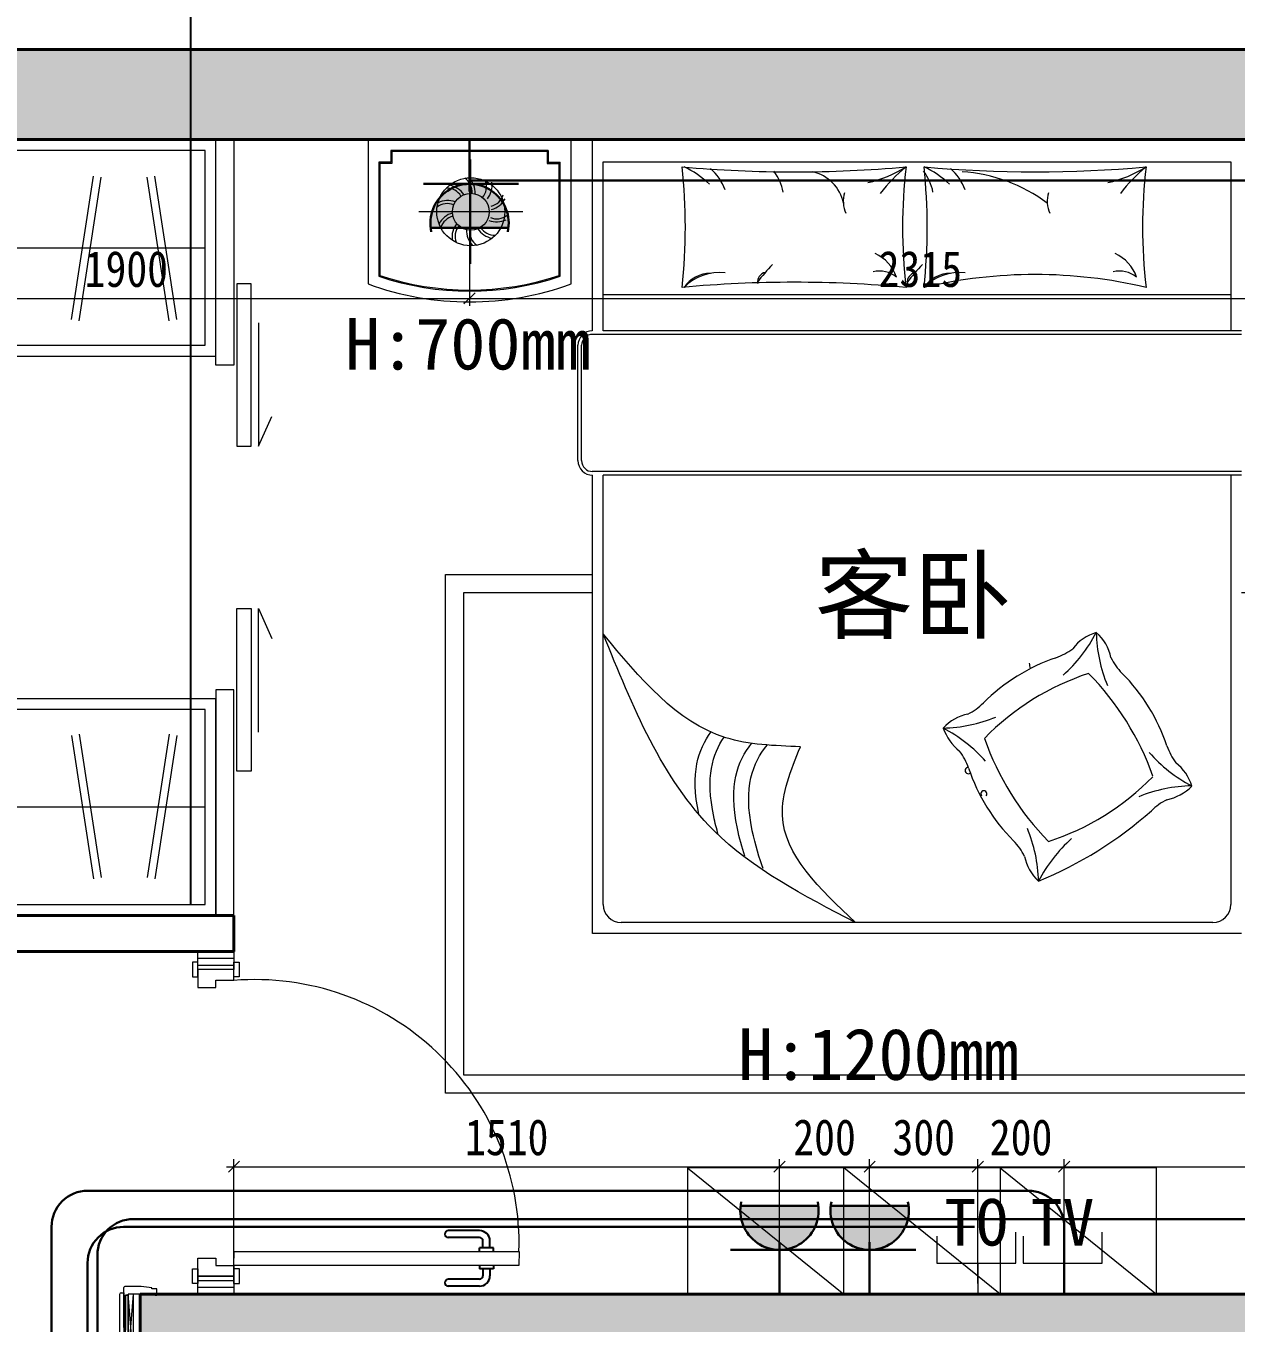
# Model space of a CAD drawing. Header units: millimetres. Extents: x -64529 to 3079702, y -28926 to 77119.
# Drawn here: x -22217 to -18862, y 14082 to 17676 of the extents above; entities that cross this region are included whole.
import ezdxf

# ---------------------------------------------------------------- set-up
doc = ezdxf.new("R2010")
doc.units = ezdxf.units.MM
doc.header["$LTSCALE"] = 10
doc.layers.get('0').update_dxf_attribs({"color": 255})
doc.layers.get('Defpoints').update_dxf_attribs({"color": 255})
for name, color, linetype, lineweight in [('1弱电插座布线图', 6, 'Continuous', 30), ('1弱电插座布置图', 6, 'Continuous', 30), ('1强弱电插座尺寸', 5, 'Continuous', 0), ('1强电插座布线图', 1, 'Continuous', 30), ('1强电插座布置图', 1, 'Continuous', 30), ('1浅浅', 251, 'Continuous', 20), ('实创-家具', 1, 'Continuous', 5)]:
    doc.layers.add(name, color=color, linetype=linetype, lineweight=lineweight)
doc.layers.add('家具内线', color=8, linetype='Continuous')
doc.styles.get("Standard").update_dxf_attribs({"font": ''})
doc.styles.add('夏建东', font='', dxfattribs={"width": 0.85})
doc.styles.add('宋', font='')
doc.styles.add('宋体', font='', dxfattribs={"height": 2.5})
doc.styles.get('Standard').set_extended_font_data('SimSun')
doc.styles.get('夏建东').set_extended_font_data('SimSun')
doc.styles.get('宋').set_extended_font_data('FangSong_GB2312')
doc.styles.get('宋体').set_extended_font_data('SimSun')
doc.dimstyles.new('g', dxfattribs={"dimtxt": 100, "dimasz": 31, "dimexe": 21, "dimexo": 30, "dimgap": 31, "dimtad": 1, "dimtih": 1, "dimtoh": 1, "dimdec": 0, "dimrnd": 10, "dimdsep": 46, "dimtxsty": '夏建东', "dimblk": 'OBLIQUE', "dimcen": 2.5, "dimdle": 21, "dimclrd": 5, "dimclre": 5, "dimclrt": 5, "dimadec": 0, "dimazin": 0, "dimtfac": 1, "dimtdec": 0, "dimtmove": 2, "dimatfit": 3, "dimldrblk": 'DOT', "dimfxl": 300, "dimlwd": -1, "dimlwe": -1, "dimarcsym": 1})
doc.dimstyles.new('副本 外标注', dxfattribs={"dimtxt": 140, "dimasz": 60, "dimexe": 30, "dimexo": 30, "dimgap": 80, "dimtad": 1, "dimtoh": 1, "dimdec": 0, "dimtxsty": 'Standard', "dimblk": 'OBLIQUE', "dimcen": 2.5, "dimdle": 60, "dimclrd": 250, "dimclre": 250, "dimclrt": 44, "dimadec": 0, "dimazin": 0, "dimtfac": 1, "dimtdec": 0, "dimtix": 1, "dimtmove": 0, "dimatfit": 3, "dimldrblk": 'DOTSMALL', "dimfxl": 1, "dimtfill": 1, "dimarcsym": 0})

# ---------------------------------------------------------------- blocks, each defined once
blk = doc.blocks.new('_Oblique')
at = {"color": 0, "linetype": 'ByBlock', "lineweight": -2}
blk.add_line((-0.5, -0.5), (0.5, 0.5), dxfattribs=at)
blk = doc.blocks.new('*D613')
at = {"layer": '1浅浅', "color": 250, "lineweight": -2, "transparency": 16777216}
for p, q in [((-35240, 17391.5), (-35240, 19292.7)), ((-17760, 17391.5), (-17760, 19292.7)), ((-35300, 19262.7), (-17700, 19262.7))]:
    blk.add_line(p, q, dxfattribs=at)
at = {"layer": 'Defpoints', "color": 0, "lineweight": 30, "transparency": 16777216}
for p in [(-17760, 19262.7), (-35240, 17361.5), (-17760, 17361.5)]:
    blk.add_point(p, dxfattribs=at)
at = {"layer": '1浅浅', "color": 250, "lineweight": -2, "transparency": 16777216, "xscale": 60, "yscale": 60, "zscale": 60, "rotation": 180}
blk.add_blockref('_Oblique', (-35240, 19262.7), dxfattribs=at)
at = {"layer": '1浅浅', "color": 250, "lineweight": -2, "transparency": 16777216, "xscale": 60, "yscale": 60, "zscale": 60}
blk.add_blockref('_Oblique', (-17760, 19262.7), dxfattribs=at)
at = {"layer": '1浅浅', "color": 44, "transparency": 16777216, "insert": (-26500, 19412.7), "char_height": 140, "attachment_point": 5, "bg_fill": 3, "box_fill_scale": 1.1, "bg_fill_color": 256, "bg_fill_true_color": 13158600, "bg_fill_transparency": 16430252}
blk.add_mtext('17330', dxfattribs=at)
blk = doc.blocks.new('_DotSmall')
at = {"color": 0, "linetype": 'ByBlock', "const_width": 0.5}
blk.add_lwpolyline([(-0.0625, 0, 1), (0.0625, 0, 1)], format="xyb", close=True, dxfattribs=at)
blk = doc.blocks.new('*D618')
at = {"layer": '1浅浅', "color": 250, "lineweight": -2, "transparency": 16777216}
for p, q in [((-22890, 17391.5), (-22890, 18857.3)), ((-17760, 17284.8), (-17760, 18857.3)), ((-22950, 18827.3), (-17700, 18827.3))]:
    blk.add_line(p, q, dxfattribs=at)
at = {"layer": 'Defpoints', "color": 0, "lineweight": 30, "transparency": 16777216}
for p in [(-17760, 18827.3), (-22890, 17361.5), (-17760, 17254.8)]:
    blk.add_point(p, dxfattribs=at)
at = {"layer": '1浅浅', "color": 250, "lineweight": -2, "transparency": 16777216, "xscale": 60, "yscale": 60, "zscale": 60, "rotation": 180}
blk.add_blockref('_Oblique', (-22890, 18827.3), dxfattribs=at)
at = {"layer": '1浅浅', "color": 250, "lineweight": -2, "transparency": 16777216, "xscale": 60, "yscale": 60, "zscale": 60}
blk.add_blockref('_Oblique', (-17760, 18827.3), dxfattribs=at)
at = {"layer": '1浅浅', "color": 44, "transparency": 16777216, "insert": (-20325, 18977.3), "char_height": 140, "attachment_point": 5, "bg_fill": 3, "box_fill_scale": 1.1, "bg_fill_color": 256, "bg_fill_true_color": 13158600, "bg_fill_transparency": 0}
blk.add_mtext('5130', dxfattribs=at)
blk = doc.blocks.new('*D623')
at = {"layer": '1浅浅', "color": 250, "lineweight": -2, "transparency": 16777216}
for p, q in [((-22890, 15241.5), (-22890, 18378)), ((-21760, 15241.5), (-21760, 18378)), ((-22950, 18348), (-21700, 18348))]:
    blk.add_line(p, q, dxfattribs=at)
at = {"layer": 'Defpoints', "color": 0, "lineweight": 30, "transparency": 16777216}
for p in [(-21760, 18348), (-22890, 15211.5), (-21760, 15211.5)]:
    blk.add_point(p, dxfattribs=at)
at = {"layer": '1浅浅', "color": 250, "lineweight": -2, "transparency": 16777216, "xscale": 60, "yscale": 60, "zscale": 60, "rotation": 180}
blk.add_blockref('_Oblique', (-22890, 18348), dxfattribs=at)
at = {"layer": '1浅浅', "color": 250, "lineweight": -2, "transparency": 16777216, "xscale": 60, "yscale": 60, "zscale": 60}
blk.add_blockref('_Oblique', (-21760, 18348), dxfattribs=at)
at = {"layer": '1浅浅', "color": 44, "transparency": 16777216, "insert": (-22325, 18498), "char_height": 140, "attachment_point": 5, "bg_fill": 3, "box_fill_scale": 1.1, "bg_fill_color": 256, "bg_fill_true_color": 13158600, "bg_fill_transparency": 9494692}
blk.add_mtext('1130', dxfattribs=at)
blk = doc.blocks.new('*D624')
at = {"layer": '1浅浅', "color": 250, "lineweight": -2, "transparency": 16777216}
for p, q in [((-21760, 15241.5), (-21760, 18378)), ((-17760, 14191.5), (-17760, 18378)), ((-21820, 18348), (-17700, 18348))]:
    blk.add_line(p, q, dxfattribs=at)
at = {"layer": 'Defpoints', "color": 0, "lineweight": 30, "transparency": 16777216}
for p in [(-17760, 18348), (-21760, 15211.5), (-17760, 14161.5)]:
    blk.add_point(p, dxfattribs=at)
at = {"layer": '1浅浅', "color": 250, "lineweight": -2, "transparency": 16777216, "xscale": 60, "yscale": 60, "zscale": 60, "rotation": 180}
blk.add_blockref('_Oblique', (-21760, 18348), dxfattribs=at)
at = {"layer": '1浅浅', "color": 250, "lineweight": -2, "transparency": 16777216, "xscale": 60, "yscale": 60, "zscale": 60}
blk.add_blockref('_Oblique', (-17760, 18348), dxfattribs=at)
at = {"layer": '1浅浅', "color": 44, "transparency": 16777216, "insert": (-19760, 18498), "char_height": 140, "attachment_point": 5, "bg_fill": 3, "box_fill_scale": 1.1, "bg_fill_color": 256, "bg_fill_true_color": 13158600, "bg_fill_transparency": 12851244}
blk.add_mtext('4000', dxfattribs=at)
blk = doc.blocks.new('20180421.165617')
at = {"layer": '实创-家具', "color": 251}
for p, q in [((0, 227, 0), (0, 23, 0)), ((5, 232, 0), (12, 232, 0)), ((12, 132.5, 0), (12, 247, 0)), ((12, 232, 0), (12, 203, 0)), ((12, 232, 0), (12, 210, 0)), ((12, 225, 0), (12, 47, 0)), ((62, 250, 0), (15, 250, 0)), ((17.5, 127.5, 0), (17.5, 225, 0)), ((24.5, 225, 0), (17.5, 225, 0)), ((17.5, 47, 0), (17.5, 225, 0)), ((17.5, 225, 0), (25, 225, 0)), ((17.5, 225, 0), (25, 225, 0)), ((24.5, 225, 0), (17.5, 225, 0)), ((17.5, 205, 0), (17.5, 225, 0)), ((17.5, 225, 0), (25, 225, 0)), ((17.5, 205, 0), (17.5, 225, 0)), ((25, 225, 0), (18, 225, 0)), ((102, 228, 0), (24.5, 228, 0)), ((24.5, 225, 0), (24.5, 228, 0)), ((24.5, 225, 0), (24.5, 228, 0)), ((25, 43, 0), (40, 228, 0)), ((40, 43, 0), (25, 228, 0)), ((25, 223, 0), (25, 228, 0)), ((40, 228, 0), (25, 228, 0)), ((25, 228, 0), (25, 43, 0)), ((25, 25, 0), (25, 225, 0)), ((40, 43, 0), (40, 228, 0)), ((59, 22, 0), (59, 228, 0)), ((92, 246, 0), (62, 250, 0)), ((62, 228, 0), (102, 228, 0)), ((92, 243, 0), (92, 246, 0)), ((107, 243, 0), (92, 243, 0)), ((102, 228, 0), (102, 225, 0)), ((102, 225, 0), (107, 225, 0)), ((107, 225, 0), (107, 243, 0)), ((12, 210, 0), (13.3, 205, 0)), ((12, 210, 0), (12, 203, 0)), ((12, 203.5, 0), (12, 210, 0)), ((12, 210, 0), (13.3, 205, 0)), ((12, 210, 0), (12, 203, 0)), ((12, 203, 0), (17.5, 203, 0)), ((17.5, 203, 0), (12, 203, 0)), ((17.5, 203, 0), (12, 203, 0)), ((12, 203, 0), (12, 203, 0)), ((12, 203, 0), (17.5, 203, 0)), ((17.5, 205, 0), (13.3, 205, 0)), ((17.5, 205, 0), (13.3, 205, 0)), ((17.5, 222, 0), (17.5, 125.5, 0)), ((17.5, 222, 0), (17.5, 125.5, 0)), ((17.5, 222, 0), (17.5, 203, 0)), ((17.5, 222, 0), (17.5, 203, 0)), ((17.5, 203, 0), (17.5, 210, 0)), ((17.5, 205, 0), (17.5, 203, 0)), ((17.5, 205, 0), (17.5, 203, 0)), ((12, 40, 0), (12, 47, 0)), ((12, 47, 0), (17.5, 47, 0)), ((12, 18, 0), (12, 47, 0)), ((17.5, 47, 0), (12, 47, 0)), ((17.5, 47, 0), (12, 47, 0)), ((12, 47, 0), (12, 47, 0)), ((12, 40, 0), (12, 47, 0)), ((12, 47, 0), (17.5, 47, 0)), ((12, 46.5, 0), (12, 40, 0)), ((12, 40, 0), (13.3, 45, 0)), ((12, 40, 0), (13.3, 45, 0)), ((12, 40, 0), (12, 3, 0)), ((12, 18, 0), (12, 40, 0)), ((17.5, 45, 0), (13.3, 45, 0)), ((17.5, 45, 0), (13.3, 45, 0)), ((17.5, 45, 0), (17.5, 47, 0)), ((17.5, 47, 0), (17.5, 40, 0)), ((17.5, 28, 0), (17.5, 47, 0)), ((17.5, 28, 0), (17.5, 47, 0)), ((17.5, 45, 0), (17.5, 47, 0)), ((17.5, 45, 0), (17.5, 25, 0)), ((17.5, 45, 0), (17.5, 25, 0)), ((25, 43, 0), (40, 43, 0)), ((5, 18, 0), (12, 18, 0)), ((62, 0, 0), (15, 0, 0)), ((17.5, 25, 0), (25, 25, 0)), ((24.5, 25, 0), (17.5, 25, 0)), ((17.5, 25, 0), (25, 25, 0)), ((24.5, 25, 0), (24.5, 22, 0)), ((102, 22, 0), (24.5, 22, 0)), ((92, 4, 0), (62, 0, 0)), ((107, 7, 0), (92, 7, 0)), ((92, 7, 0), (92, 4, 0)), ((102, 22, 0), (102, 25, 0)), ((102, 25, 0), (107, 25, 0)), ((107, 25, 0), (107, 7, 0))]:
    blk.add_line(p, q, dxfattribs=at)
for centre, radius, start, end in [((5, 227, 0), 5, 90, 180), ((15, 247, 0), 3, 90, 180), ((5, 23, 0), 5, 180, 270), ((15, 3, 0), 3, 180, 270)]:
    blk.add_arc(centre, radius, start, end, dxfattribs=at)
blk.add_point((59, 39.9, 0), dxfattribs=at)
blk = doc.blocks.new('fhrhrthrthr')
at = {"layer": '1强电插座布置图', "linetype": 'ByBlock'}
h = blk.add_hatch(color=1, dxfattribs=at)
edge = h.paths.add_edge_path()
edge.add_ellipse((202250.2, 8955.8), major_axis=(-76.8, -76.8), ratio=1, start_angle=308.0428, end_angle=501.9572, ccw=False)
edge.add_line((202142.4, 8969), (202358, 8969))
at = {"layer": '1强电插座布置图', "color": 1}
for p, q in [((202142.4, 8969), (202358, 8969)), ((202114.5, 8846.9), (202377.9, 8846.9)), ((202204.9, 8857.1), (202204.9, 8857.1)), ((202250.2, 8724.2), (202250.2, 8868))]:
    blk.add_line(p, q, dxfattribs=at)
blk.add_ellipse((202250.2, 8955.8), major_axis=(0, 108.6), ratio=1, start_param=1.348329, end_param=4.934795, dxfattribs=at)
blk = doc.blocks.new('erghherher')
at = {"layer": '1弱电插座布置图', "lineweight": 9}
for p, q in [((3068512, -5449545.9), (3068512, -5449620.7)), ((3068731.5, -5449620.7), (3068731.5, -5449534.4)), ((3068512, -5449620.7), (3068731.5, -5449620.7)), ((3068626, -5449620.6), (3068626, -5449706.8))]:
    blk.add_line(p, q, dxfattribs=at)
at = {"layer": '1弱电插座布置图', "lineweight": 9, "ltscale": 20, "insert": (3068533.4, -5449442.8), "char_height": 129.345, "width": 114.374, "attachment_point": 1, "style": '宋'}
blk.add_mtext('{\\fSimSun|b0|i0|c134|p2;TV}', dxfattribs=at)
blk = doc.blocks.new('20180505.124343')
at = {"layer": '1弱电插座布置图', "color": 6, "lineweight": 9}
for p, q in [((0, 160.9, 0), (0, 86, 0)), ((219.5, 86, 0), (219.5, 172.4, 0)), ((0, 86, 0), (219.5, 86, 0)), ((114, 86.2, 0), (114, 0, 0))]:
    blk.add_line(p, q, dxfattribs=at)
at = {"layer": '1弱电插座布置图', "color": 6, "lineweight": 9, "ltscale": 20, "insert": (21.4, 264, 0), "char_height": 129.345, "width": 114.374, "attachment_point": 1, "style": '宋'}
blk.add_mtext('{\\fSimSun|b0|i0|c134|p2;TO}', dxfattribs=at)
blk = doc.blocks.new('*D646')
at = {"layer": '1强弱电插座尺寸', "color": 5, "transparency": 16777216}
for p, q in [((-21640, 14191.5), (-21640, 14535.9)), ((-20127.6, 14191.5), (-20127.6, 14535.9)), ((-21661, 14514.9), (-20106.6, 14514.9))]:
    blk.add_line(p, q, dxfattribs=at)
at = {"layer": 'Defpoints', "color": 0, "lineweight": 30, "transparency": 16777216}
for p in [(-20127.6, 14514.9), (-21640, 14161.5), (-20127.6, 14161.5)]:
    blk.add_point(p, dxfattribs=at)
at = {"layer": '1强弱电插座尺寸', "color": 5, "transparency": 16777216, "xscale": 31, "yscale": 31, "zscale": 31, "rotation": 180}
blk.add_blockref('_Oblique', (-21640, 14514.9), dxfattribs=at)
at = {"layer": '1强弱电插座尺寸', "color": 5, "transparency": 16777216, "xscale": 31, "yscale": 31, "zscale": 31}
blk.add_blockref('_Oblique', (-20127.6, 14514.9), dxfattribs=at)
at = {"layer": '1强弱电插座尺寸', "color": 5, "transparency": 16777216, "insert": (-20883.8, 14595.9), "char_height": 100, "attachment_point": 5, "style": '夏建东'}
blk.add_mtext('1510', dxfattribs=at)
blk = doc.blocks.new('_Dot')
at = {"color": 0, "linetype": 'ByBlock', "lineweight": -2}
blk.add_line((-0.5, 0), (-1, 0), dxfattribs=at)
at = {"color": 0, "linetype": 'ByBlock', "const_width": 0.5}
blk.add_lwpolyline([(-0.25, 0, 1), (0.25, 0, 1)], format="xyb", close=True, dxfattribs=at)
blk = doc.blocks.new('*D652')
at = {"layer": '1强弱电插座尺寸', "color": 5, "transparency": 16777216}
for p, q in [((-19338.1, 14191.5), (-19338.1, 14535.9)), ((-17760, 14191.5), (-17760, 14535.9)), ((-19359.1, 14514.9), (-17739, 14514.9))]:
    blk.add_line(p, q, dxfattribs=at)
at = {"layer": 'Defpoints', "color": 0, "lineweight": 30, "transparency": 16777216}
for p in [(-17760, 14514.9), (-19338.1, 14161.5), (-17760, 14161.5)]:
    blk.add_point(p, dxfattribs=at)
at = {"layer": '1强弱电插座尺寸', "color": 5, "transparency": 16777216, "xscale": 31, "yscale": 31, "zscale": 31, "rotation": 180}
blk.add_blockref('_Oblique', (-19338.1, 14514.9), dxfattribs=at)
at = {"layer": '1强弱电插座尺寸', "color": 5, "transparency": 16777216, "xscale": 31, "yscale": 31, "zscale": 31}
blk.add_blockref('_Oblique', (-17760, 14514.9), dxfattribs=at)
at = {"layer": '1强弱电插座尺寸', "color": 5, "transparency": 16777216, "insert": (-18549.1, 14595.9), "char_height": 100, "attachment_point": 5, "style": '夏建东'}
blk.add_mtext('1580', dxfattribs=at)
blk = doc.blocks.new('*D669')
at = {"layer": '1强弱电插座尺寸', "color": 5, "transparency": 16777216}
for p, q in [((-22890, 17331.5), (-22890, 16900.3)), ((-20986.9, 17331.5), (-20986.9, 16900.3)), ((-22911, 16921.3), (-20965.9, 16921.3))]:
    blk.add_line(p, q, dxfattribs=at)
at = {"layer": 'Defpoints', "color": 0, "lineweight": 30, "transparency": 16777216}
for p in [(-22890, 17361.5), (-20986.9, 17361.5), (-20986.9, 16921.3)]:
    blk.add_point(p, dxfattribs=at)
at = {"layer": '1强弱电插座尺寸', "color": 5, "transparency": 16777216, "xscale": 31, "yscale": 31, "zscale": 31, "rotation": 180}
blk.add_blockref('_Oblique', (-22890, 16921.3), dxfattribs=at)
at = {"layer": '1强弱电插座尺寸', "color": 5, "transparency": 16777216, "xscale": 31, "yscale": 31, "zscale": 31}
blk.add_blockref('_Oblique', (-20986.9, 16921.3), dxfattribs=at)
at = {"layer": '1强弱电插座尺寸', "color": 5, "transparency": 16777216, "insert": (-21938.4, 17002.3), "char_height": 100, "attachment_point": 5, "style": '夏建东'}
blk.add_mtext('1900', dxfattribs=at)
blk = doc.blocks.new('*D670')
at = {"layer": '1强弱电插座尺寸', "color": 5, "transparency": 16777216}
for p, q in [((-20986.9, 17331.5), (-20986.9, 16900.3)), ((-18487.3, 17331.5), (-18487.3, 16900.3)), ((-21007.9, 16921.3), (-18466.3, 16921.3))]:
    blk.add_line(p, q, dxfattribs=at)
at = {"layer": 'Defpoints', "color": 0, "lineweight": 30, "transparency": 16777216}
for p in [(-20986.9, 17361.5), (-18487.3, 17361.5), (-18487.3, 16921.3)]:
    blk.add_point(p, dxfattribs=at)
at = {"layer": '1强弱电插座尺寸', "color": 5, "transparency": 16777216, "xscale": 31, "yscale": 31, "zscale": 31, "rotation": 180}
blk.add_blockref('_Oblique', (-20986.9, 16921.3), dxfattribs=at)
at = {"layer": '1强弱电插座尺寸', "color": 5, "transparency": 16777216, "xscale": 31, "yscale": 31, "zscale": 31}
blk.add_blockref('_Oblique', (-18487.3, 16921.3), dxfattribs=at)
at = {"layer": '1强弱电插座尺寸', "color": 5, "transparency": 16777216, "insert": (-19737.1, 17002.3), "char_height": 100, "attachment_point": 5, "style": '夏建东'}
blk.add_mtext('2315', dxfattribs=at)
blk = doc.blocks.new('fewfwfew')
at = {"layer": '家具内线'}
for p, q in [((708264.2, 17846.2), (708245, 17846.2)), ((708264.2, 17855.9), (708264.2, 17817.3)), ((708273.9, 17855.9), (708264.2, 17855.9)), ((708312.4, 17855.9), (708322, 17855.9)), ((708322, 17855.9), (708322, 17817.3)), ((708322, 17846.2), (708341.3, 17846.2)), ((708216.1, 17817.3), (708216.1, 17730.6)), ((708235.3, 17817.3), (708235.3, 17730.6)), ((708264.2, 17826.9), (708245, 17826.9)), ((708273.9, 17817.3), (708264.2, 17817.3)), ((708312.4, 17817.3), (708322, 17817.3)), ((708322, 17826.9), (708341.3, 17826.9)), ((708351, 17817.3), (708351, 17730.6)), ((708370.2, 17817.3), (708370.2, 17730.6))]:
    blk.add_line(p, q, dxfattribs=at)
for centre, radius, start, end in [((708245, 17817.3), 28.9, 90, 180), ((708341.3, 17817.3), 28.9, 0, 90), ((708245, 17817.3), 9.63, 90, 180), ((708341.3, 17817.3), 9.63, 0, 90), ((708225.7, 17730.6), 9.63, 180, 0), ((708360.6, 17730.6), 9.63, 180, 0)]:
    blk.add_arc(centre, radius, start, end, dxfattribs=at)
blk = doc.blocks.new('*D698')
at = {"layer": '1强弱电插座尺寸', "color": 5, "transparency": 16777216}
for p, q in [((-20127.6, 14191.5), (-20127.6, 14535.9)), ((-19877.6, 14191.5), (-19877.6, 14535.9)), ((-20148.6, 14514.9), (-19856.6, 14514.9))]:
    blk.add_line(p, q, dxfattribs=at)
at = {"layer": 'Defpoints', "color": 0, "lineweight": 30, "transparency": 16777216}
for p in [(-19877.6, 14514.9), (-20127.6, 14161.5), (-19877.6, 14161.5)]:
    blk.add_point(p, dxfattribs=at)
at = {"layer": '1强弱电插座尺寸', "color": 5, "transparency": 16777216, "xscale": 31, "yscale": 31, "zscale": 31, "rotation": 180}
blk.add_blockref('_Oblique', (-20127.6, 14514.9), dxfattribs=at)
at = {"layer": '1强弱电插座尺寸', "color": 5, "transparency": 16777216, "xscale": 31, "yscale": 31, "zscale": 31}
blk.add_blockref('_Oblique', (-19877.6, 14514.9), dxfattribs=at)
at = {"layer": '1强弱电插座尺寸', "color": 5, "transparency": 16777216, "insert": (-20002.6, 14595.9), "char_height": 100, "attachment_point": 5, "style": '夏建东'}
blk.add_mtext('200', dxfattribs=at)
blk = doc.blocks.new('*D699')
at = {"layer": '1强弱电插座尺寸', "color": 5, "transparency": 16777216}
for p, q in [((-19877.6, 14191.5), (-19877.6, 14535.9)), ((-19577.6, 14191.5), (-19577.6, 14535.9)), ((-19898.6, 14514.9), (-19556.6, 14514.9))]:
    blk.add_line(p, q, dxfattribs=at)
at = {"layer": 'Defpoints', "color": 0, "lineweight": 30, "transparency": 16777216}
for p in [(-19577.6, 14514.9), (-19877.6, 14161.5), (-19577.6, 14161.5)]:
    blk.add_point(p, dxfattribs=at)
at = {"layer": '1强弱电插座尺寸', "color": 5, "transparency": 16777216, "xscale": 31, "yscale": 31, "zscale": 31, "rotation": 180}
blk.add_blockref('_Oblique', (-19877.6, 14514.9), dxfattribs=at)
at = {"layer": '1强弱电插座尺寸', "color": 5, "transparency": 16777216, "xscale": 31, "yscale": 31, "zscale": 31}
blk.add_blockref('_Oblique', (-19577.6, 14514.9), dxfattribs=at)
at = {"layer": '1强弱电插座尺寸', "color": 5, "transparency": 16777216, "insert": (-19727.6, 14595.9), "char_height": 100, "attachment_point": 5, "style": '夏建东'}
blk.add_mtext('300', dxfattribs=at)
blk = doc.blocks.new('*D700')
at = {"layer": '1强弱电插座尺寸', "color": 5, "transparency": 16777216}
for p, q in [((-19577.6, 14191.5), (-19577.6, 14535.9)), ((-19338.1, 14191.5), (-19338.1, 14535.9)), ((-19598.6, 14514.9), (-19317.1, 14514.9))]:
    blk.add_line(p, q, dxfattribs=at)
at = {"layer": 'Defpoints', "color": 0, "lineweight": 30, "transparency": 16777216}
for p in [(-19338.1, 14514.9), (-19577.6, 14161.5), (-19338.1, 14161.5)]:
    blk.add_point(p, dxfattribs=at)
at = {"layer": '1强弱电插座尺寸', "color": 5, "transparency": 16777216, "xscale": 31, "yscale": 31, "zscale": 31, "rotation": 180}
blk.add_blockref('_Oblique', (-19577.6, 14514.9), dxfattribs=at)
at = {"layer": '1强弱电插座尺寸', "color": 5, "transparency": 16777216, "xscale": 31, "yscale": 31, "zscale": 31}
blk.add_blockref('_Oblique', (-19338.1, 14514.9), dxfattribs=at)
at = {"layer": '1强弱电插座尺寸', "color": 5, "transparency": 16777216, "insert": (-19457.8, 14595.9), "char_height": 100, "attachment_point": 5, "style": '夏建东'}
blk.add_mtext('200', dxfattribs=at)

msp = doc.modelspace()

# ---------------------------------------------------------------- hatches: boundary and pattern name
at = {"layer": '1浅浅'}
h = msp.add_hatch(color=251, dxfattribs=at)
h.dxf.hatch_style = 1
h.paths.add_polyline_path([(-35490, 17611.5), (-17510, 17611.5), (-17510, 16911.5), (-17760, 16911.5), (-17760, 17361.5), (-35240, 17361.5), (-35240, 16911.5), (-35490, 16911.5)])
h = msp.add_hatch(color=251, dxfattribs=at)
h.dxf.hatch_style = 1
h.paths.add_polyline_path([(-17510, 14481.5), (-17760, 14481.5), (-17760, 14161.5), (-21900, 14161.5), (-21900, 13961.5), (-17760, 13961.5), (-17760, 13581.5), (-17510, 13581.5)])

# ---------------------------------------------------------------- linework, layer by layer
at = {"layer": '1弱电插座布线图', "linetype": 'Continuous', "lineweight": 30}
for points in [[(-25672.2, 12511.5), (-25672.2, 12011.2, 0.414214), (-25572.2, 11911.2), (-25015.1, 11911.2, 0.414214), (-24915.1, 12011.2), (-24915.1, 13767.1, -0.414214), (-24815.1, 13867.1), (-22245.9, 13867.1, 0.414214), (-22145.9, 13967.1), (-22145.9, 14348.2, -0.414214), (-22045.9, 14448.2), (-19438.1, 14448.2, -0.414214), (-19338.1, 14348.2), (-19338.1, 14161.5)], [(-25772.2, 12511.5), (-25772.2, 11911.2, 0.414214), (-25672.2, 11811.2), (-24915.1, 11811.2, 0.414214), (-24815.1, 11911.2), (-24815.1, 13667.1, -0.414214), (-24715.1, 13767.1), (-22145.9, 13767.1, 0.414214), (-22045.9, 13867.1), (-22045.9, 14248.2, -0.414214), (-21945.9, 14348.2), (-19586.6, 14348.2)]]:
    msp.add_lwpolyline(points, format="xyb", dxfattribs=at)
at = {"layer": '1强电插座布线图', "linetype": 'Continuous', "lineweight": 30}
msp.add_lwpolyline([(-24790.1, 12424.7), (-24790.1, 10829.2, 0.414214), (-24690.1, 10729.2), (-18038.3, 10729.2, 0.414214), (-17938.3, 10829.2), (-17938.3, 13789.7, 0.414214), (-18038.3, 13889.7), (-21918.7, 13889.7, -0.414214), (-22018.7, 13989.7), (-22018.7, 14269.9, -0.414214), (-21918.7, 14369.9), (-18024.3, 14369.9, 0.414214), (-17924.3, 14469.9), (-17924.3, 17148.2, 0.414214), (-18024.3, 17248.2), (-20986.9, 17248.2)], format="xyb", dxfattribs=at)
at = {"layer": '1浅浅', "color": 251, "lineweight": 40}
for p, q in [((-35490, 17611.5), (-17510, 17611.5)), ((-22890, 17361.5), (-17760, 17361.5)), ((-22990, 15211.5), (-21640, 15211.5)), ((-22890, 15111.5), (-21640, 15111.5)), ((-21900, 14161.5), (-17760, 14161.5)), ((-21900, 14161.5), (-21900, 13961.5))]:
    msp.add_line(p, q, dxfattribs=at)
at = {"layer": '1浅浅', "color": 251, "ltscale": 0.05}
for p, q in [((-21205.2, 17331.5), (-21205.2, 17298.5)), ((-21202.2, 17331.5), (-21202.2, 17295.5)), ((-20861.8, 17361.5), (-19061.8, 17361.5)), ((-20771.5, 17331.5), (-20771.5, 17295.5)), ((-20768.5, 17331.5), (-20768.5, 17298.5)), ((-20646.2, 16831.5), (-20646.2, 17361.5)), ((-21205.2, 17298.5), (-21238.2, 17298.5)), ((-21202.2, 17295.5), (-21238.2, 17295.5)), ((-20983.4, 17017.3), (-20983.4, 17305.8)), ((-20771.5, 17295.5), (-20735.5, 17295.5)), ((-20768.5, 17298.5), (-20735.5, 17298.5)), ((-20616.2, 16831.5), (-20616.2, 17299.7)), ((-20616.2, 17299.7), (-19596.2, 17299.7)), ((-19596.2, 17299.7), (-18920.8, 17299.7)), ((-19596.2, 17299.7), (-18876.2, 17299.7)), ((-18876.2, 17299.7), (-18876.2, 16831.5)), ((-20839.2, 17161.5), (-21127.6, 17161.5)), ((-18876.2, 16931.5), (-20616.2, 16931.5)), ((-18846.5, 16831.5), (-20616.2, 16831.5)), ((-20686.5, 16471.7), (-20686.5, 16791.3)), ((-20676.5, 16471.7), (-20676.5, 16791.3)), ((-18846.5, 16821.5), (-20646.5, 16821.5)), ((-18846.5, 16441.5), (-20646.5, 16441.5)), ((-20646.2, 15161.5), (-20646.2, 16431.5)), ((-18846.5, 16431.5), (-20616.2, 16431.5)), ((-20616.2, 15241.5), (-20616.2, 16431.5)), ((-18876.2, 16431.5), (-18876.2, 15241.5)), ((-18926.2, 15191.5), (-20566.2, 15191.5)), ((-18846.2, 15161.5), (-20646.2, 15161.5)), ((-19082.6, 14511.5), (-20382.6, 14511.5)), ((-20382.6, 14511.5), (-20382.6, 14161.5)), ((-20382.6, 14511.5), (-19949.2, 14161.5)), ((-19949.2, 14161.5), (-19949.2, 14511.5)), ((-19515.9, 14161.5), (-19949.2, 14511.5)), ((-19515.9, 14511.5), (-19515.9, 14161.5)), ((-19515.9, 14511.5), (-19082.6, 14161.5)), ((-19082.6, 14161.5), (-19082.6, 14511.5))]:
    msp.add_line(p, q, dxfattribs=at)
msp.add_lwpolyline([(-20705.5, 16961.5), (-20705.5, 17361.5), (-21268.2, 17361.5), (-21268.2, 16961.5, 0.177717)], format="xyb", close=True, dxfattribs=at)
for points in [[(-20768.5, 17331.5), (-21205.2, 17331.5)], [(-20768.5, 17328.5), (-21205.2, 17328.5)], [(-18430.1, 14963.5), (-18430.1, 14718.3), (-21053.1, 14718.3), (-21053.1, 16156.1), (-20646.2, 16156.1)], [(-18846.2, 16106.1), (-18480.1, 16106.1), (-18480.1, 14768.3), (-21003.1, 14768.3), (-21003.1, 16106.1), (-20646.2, 16106.1)]]:
    msp.add_lwpolyline(points, dxfattribs=at)
for points in [[(-21238.2, 17298.5), (-21238.2, 16982.5, 0.162868), (-20735.5, 16982.5), (-20735.5, 17298.5)], [(-21235.2, 17298.5), (-21235.2, 16984.6, 0.161328), (-20738.5, 16984.6), (-20738.5, 17298.5)]]:
    msp.add_lwpolyline(points, format="xyb", dxfattribs=at)
for radius in [94.2, 51]:
    msp.add_circle((-20983.4, 17161.5), radius, dxfattribs=at)
for centre, radius, start, end in [((-21031.6, 17213.7), 60.5, 357.5103, 43.83), ((-20086.8, 20689.5), 3417.7, 264.7893, 275.2107), ((-21994.5, 17118.9), 1606, 354.028, 5.972), ((-20497.3, 17056.9), 252, 45.8415, 65.3543), ((-20410, 17174.8), 139.9, 19.6442, 49.4646), ((-20245.6, 17193.2), 130, 10.1013, 38.1826), ((-20058.6, 17163.9), 110.3, 11.1311, 78.4795), ((-19954.2, 17565.4), 331.1, 282.4767, 302.4621), ((-19525.9, 16973.5), 400.6, 128.7208, 143.5065), ((-18355.6, 17118.9), 1430.7, 173.2931, 186.7069), ((-19830.1, 17193.2), 130, 10.1013, 38.1826), ((-19418.8, 20634.4), 3362.6, 264.7468, 275.2532), ((-21324, 17118.9), 1606, 354.028, 5.972), ((-19831.8, 17056.9), 252, 45.8415, 65.3543), ((-19744.6, 17174.8), 139.9, 19.6442, 49.4646), ((-19647.3, 16835.8), 436.9, 53.097, 86.563), ((-19288.7, 17565.4), 331.1, 282.4767, 302.4621), ((-18860.4, 16973.5), 400.6, 128.7208, 143.5065), ((-17690.1, 17118.9), 1430.7, 173.2931, 186.7069), ((-21050, 17180.6), 46.2, 31.462, 91.6998), ((-21053.1, 17175.4), 60.5, 33.5103, 79.83), ((-21026, 17216.1), 46.2, 355.462, 55.6998), ((-20985.8, 17230.8), 46.2, 319.462, 19.6998), ((-20984.9, 17234.7), 60.5, 321.5103, 7.83), ((-21048.5, 17137.8), 46.2, 67.462, 127.6998), ((-21047.9, 17131.8), 60.5, 69.5103, 115.83), ((-20937.8, 17221.6), 46.2, 283.462, 343.6998), ((-20941.8, 17226.1), 60.5, 285.5103, 331.83), ((-19867.6, 17191), 83.1, 163.8808, 204.1073), ((-19302.1, 17191), 83.1, 163.8808, 204.1073), ((-21018.1, 17099.6), 60.5, 105.5103, 151.83), ((-21022.1, 17104.1), 46.2, 103.462, 163.6998), ((-20911.4, 17187.9), 46.2, 247.462, 307.6998), ((-20975, 17091), 60.5, 141.5103, 187.83), ((-20980.9, 17092.3), 46.2, 139.462, 199.6998), ((-20935.1, 17109.4), 60.5, 177.5103, 223.83), ((-20913.7, 17147.7), 60.5, 213.5103, 259.83), ((-20916.8, 17142.5), 46.2, 211.462, 271.6998), ((-20912, 17193.9), 60.5, 249.5103, 295.83), ((-20940.7, 17107), 46.2, 175.462, 235.6998), ((-19908.1, 16944.1), 111.1, 19.0104, 65.7084), ((-19242.6, 16944.1), 111.1, 19.0104, 65.7084), ((-19851.8, 16719.4), 417.5, 134.9151, 143.7915), ((-19436.3, 16719.4), 417.5, 134.9151, 143.7915), ((-20294.6, 16856.2), 136.7, 83.1658, 135.594), ((-20320.1, 16903.8), 86.6, 89.1544, 146.3651), ((-20160.7, 16966), 28, 102.7813, 186.2457), ((-19850.4, 16920.9), 76, 51.4437, 103.5177), ((-19745.2, 16966), 28, 102.7813, 186.2457), ((-19629.1, 16856.2), 136.7, 83.1658, 135.594), ((-19654.6, 16903.8), 86.6, 89.1544, 146.3651), ((-19418.8, 15640.2), 1347.2, 76.7898, 103.2102), ((-19184.9, 16920.9), 76, 51.4437, 103.5177), ((-20086.8, 13577.8), 3388.2, 84.7439, 95.2561), ((-20646.2, 16791.2), 40.3, 90.4296, 179.8393), ((-20646.2, 16791.2), 30.3, 89.4277, 179.7859), ((-20646.2, 16471.9), 40.3, 180.1691, 270.438), ((-20646.2, 16471.9), 30.3, 180.2253, 270.5836), ((-19616.1, 16185.3), 413.1, 311.7018, 332.5674), ((-19213.8, 15873.4), 126.7, 106.3196, 142.5603), ((-18836.4, 16005.6), 413.1, 181.4728, 202.3385), ((-19323.8, 15904.6), 117.1, 10.3495, 50.5274), ((-19192.5, 15430.9), 522.5, 108.798, 135.0558), ((-19418.7, 16089.3), 173.6, 289.4392, 306.8882), ((-19053.7, 16003.9), 173.6, 206.7792, 224.2282), ((-19943.9, 15793.2), 522.5, 11.2967, 12.9424), ((-19043.7, 15196.3), 722.2, 108.2923, 135.5615), ((-19833.9, 15330.9), 788.3, 19.753, 44.367), ((-19548.4, 15514.2), 522.5, 18.6116, 44.8693), ((-19683.8, 15924), 173.6, 296.9657, 314.4146), ((-19580.3, 15645), 126.7, 101.2935, 137.5342), ((-19683.1, 16143.6), 413.1, 271.2864, 292.152), ((-19865.3, 15364.5), 413.1, 41.5153, 62.381), ((-19537.2, 15779.3), 145, 199.6429, 231.2246), ((-18835.2, 15954.3), 766.9, 199.2049, 224.542), ((-18889.3, 15738.2), 173.6, 199.2528, 216.7017), ((-19767.2, 15562.5), 173.6, 19.2528, 36.7017), ((-18793.5, 15936.7), 413.1, 221.5153, 242.381), ((-19603.9, 15613.1), 8.99, 92.3694, 307.185), ((-19108.2, 15786.5), 522.5, 198.6116, 224.8693), ((-19105.9, 15534), 126.7, 16.1331, 52.3738), ((-19599.6, 16090.9), 708.8, 287.8985, 315.6909), ((-18975.7, 15157.6), 413.1, 91.2864, 112.152), ((-19084.9, 15673.5), 145, 282.4428, 314.0245), ((-19560.9, 15548.5), 8.29, 319.6708, 220.3292), ((-18975, 15377.2), 173.6, 116.9657, 134.4146), ((-19823.8, 16319.8), 1095, 292.2356, 311.6182), ((-19822.3, 15295.6), 413.1, 1.4728, 22.3385), ((-19042.7, 15115.9), 413.1, 131.7018, 152.5674), ((-19602.9, 15296.8), 173.6, 26.7792, 44.2282), ((-19323.5, 15399.4), 126.7, 191.1071, 227.3478), ((-20566.2, 15241.5), 50, 180, 270), ((-18926.2, 15241.5), 50, 270, 0)]:
    msp.add_arc(centre, radius, start, end, dxfattribs=at)
for points in [[(-20069.7, 15678.9), (-20276.7, 15703.8), (-20616.2, 15991.6)], [(-19916.8, 15191.5), (-20309.8, 15446.6), (-20616.2, 15991.6)], [(-19916.8, 15191.5), (-20119.4, 15488.1), (-20069.7, 15678.9)]]:
    msp.add_spline(points, degree=3, dxfattribs=at)
for points, knots in [([(-20351.1, 15491.1), (-20351.1, 15491.3), (-20375.6, 15607.9), (-20352.8, 15670.9), (-20317.5, 15719.3)], [123.470143, 123.470143, 123.470143, 123.470143, 123.759804, 333.885866, 333.885866, 333.885866, 333.885866]), ([(-20297.3, 15434.8), (-20302, 15451.3), (-20335.7, 15586.4), (-20313.6, 15657.9), (-20281.2, 15705.4)], [94.184049, 94.184049, 94.184049, 94.184049, 123.759804, 323.391411, 323.391411, 323.391411, 323.391411]), ([(-20223.8, 15375.4), (-20231.4, 15398.5), (-20275.5, 15561.6), (-20243.5, 15638), (-20204.9, 15687.5)], [77.544423, 77.544423, 77.544423, 77.544423, 123.759804, 344.96763, 344.96763, 344.96763, 344.96763]), ([(-20172.4, 15341.4), (-20182.6, 15366.1), (-20237.1, 15551), (-20201.3, 15633.2), (-20161.9, 15683)], [56.721131, 56.721131, 56.721131, 56.721131, 123.759804, 347.966991, 347.966991, 347.966991, 347.966991])]:
    msp.add_open_spline(points, degree=3, knots=knots, dxfattribs=at)

# ---------------------------------------------------------------- block references
at = {"layer": '1浅浅', "color": 251, "xscale": 0.970873783895513, "yscale": 0.970873783895513, "zscale": 0.9708737838970849}
msp.add_blockref('20180421.165617', (-21957.3, 13940.2, 0), dxfattribs=at)

# ---------------------------------------------------------------- texts
at = {"layer": '1浅浅', "color": 251, "ltscale": 0.05, "style": '宋体'}
msp.add_text('客卧', height=200, dxfattribs=at).set_placement((-20029.7, 15998.9))
at = {"layer": '1浅浅', "color": 251, "ltscale": 0.05, "flags": 9}
for tag, s in [('XSIZE', '1600'), ('YSIZE', '600')]:
    msp.add_attdef(tag, (-19497.9, 15162), s, height=0.5, rotation=180, dxfattribs=at)

# ---------------------------------------------------------------- next in the draw order: dimensions: what is measured, and where the dimension line sits
at = {"layer": '1浅浅', "color": 251}
dim = msp.add_linear_dim(base=(-17760, 19262.7), p1=(-35240, 17361.5), p2=(-17760, 17361.5), text='17330', dimstyle='副本 外标注', dxfattribs=at)
dim.commit()
dim.dimension.update_dxf_attribs({"geometry": '*D613', "text_midpoint": (-26500, 19412.7)})

# ---------------------------------------------------------------- next in the draw order: dimensions: what is measured, and where the dimension line sits
dim = msp.add_linear_dim(base=(-17760, 18827.3), p1=(-22890, 17361.5), p2=(-17760, 17254.8), dimstyle='副本 外标注', dxfattribs=at)
dim.commit()
dim.dimension.update_dxf_attribs({"geometry": '*D618', "text_midpoint": (-20325, 18977.3)})

# ---------------------------------------------------------------- next in the draw order: dimensions: what is measured, and where the dimension line sits
dim = msp.add_linear_dim(base=(-21760, 18348), p1=(-22890, 15211.5), p2=(-21760, 15211.5), dimstyle='副本 外标注', dxfattribs=at)
dim.commit()
dim.dimension.update_dxf_attribs({"geometry": '*D623', "text_midpoint": (-22325, 18498)})

# ---------------------------------------------------------------- next in the draw order: linework, layer by layer
at = {"layer": '1浅浅', "color": 251, "ltscale": 0.1}
for p, q in [((-22090.7, 16862.8), (-22029.7, 17260.3)), ((-22069, 16859.5), (-22007.9, 17256.9)), ((-22090.7, 15710.3), (-22029.7, 15312.8)), ((-22069, 15713.6), (-22007.9, 15316.2))]:
    msp.add_line(p, q, dxfattribs=at)

# ---------------------------------------------------------------- next in the draw order: dimensions: what is measured, and where the dimension line sits
at = {"layer": '1浅浅', "color": 251}
dim = msp.add_linear_dim(base=(-17760, 18348), p1=(-21760, 15211.5), p2=(-17760, 14161.5), dimstyle='副本 外标注', dxfattribs=at)
dim.commit()
dim.dimension.update_dxf_attribs({"geometry": '*D624', "text_midpoint": (-19760, 18498)})

# ---------------------------------------------------------------- next in the draw order: hatches: boundary and pattern name
at = {"layer": '1浅浅', "lineweight": 0}
h = msp.add_hatch(dxfattribs=at)
h.set_pattern_fill('ANSI31', color=251, scale=6, angle=135, style=0)
h.set_pattern_definition([(180, (511496.73, 17016.648), (-2e-15, -19.05), [])])
h.paths.add_polyline_path([(-21740, 15111.5), (-21640, 15111.5), (-21640, 15061.5), (-21740, 15061.5)])
h = msp.add_hatch(dxfattribs=at)
h.set_pattern_fill('ANSI31', color=251, scale=6, angle=135, style=0)
h.set_pattern_definition([(180, (-21740.002, 14161.55), (-2e-15, -19.05), [])])
h.paths.add_polyline_path([(-21740, 14211.5), (-21640, 14211.5), (-21640, 14161.5), (-21740, 14161.5)])

# ---------------------------------------------------------------- next in the draw order: linework, layer by layer
at = {"layer": '1浅浅', "color": 251, "ltscale": 0.1}
for p, q in [((-21820.1, 16859.5), (-21881.1, 17256.9)), ((-21798.3, 16862.8), (-21859.4, 17260.3)), ((-21820.1, 15713.6), (-21881.1, 15316.2)), ((-21798.3, 15710.3), (-21859.4, 15312.8))]:
    msp.add_line(p, q, dxfattribs=at)
at = {"layer": '1浅浅', "color": 251, "lineweight": 40}
msp.add_line((-21640, 15211.5), (-21640, 15111.5), dxfattribs=at)
at = {"layer": '1浅浅', "color": 251, "ltscale": 0.1}
for points in [[(-21690, 17361.5), (-22890, 17361.5), (-22890, 15211.5), (-21690, 15211.5), (-21690, 15811.5), (-22290, 15811.5), (-22290, 16761.5), (-21690, 16761.5), (-21690, 17361.5)], [(-21720, 15511.5), (-22590, 15511.5), (-22590, 17061.5), (-21720, 17061.5)], [(-21572, 16853.8), (-21572, 16511.5), (-21534.7, 16594.2)], [(-21572, 15719.3), (-21572, 16061.5), (-21534.7, 15978.8)]]:
    msp.add_lwpolyline(points, dxfattribs=at)
for points in [[(-21720, 17331.5), (-22860, 17331.5), (-22860, 15241.5), (-21720, 15241.5), (-21720, 15781.5), (-22320, 15781.5), (-22320, 16791.5), (-21720, 16791.5)], [(-21690, 17361.5), (-21640, 17361.5), (-21640, 16736.5), (-21690, 16736.5)], [(-21632, 16511.5), (-21592, 16511.5), (-21592, 16961.5), (-21632, 16961.5)], [(-21632, 16061.5), (-21592, 16061.5), (-21592, 15611.5), (-21632, 15611.5)], [(-21690, 15211.5), (-21640, 15211.5), (-21640, 15836.5), (-21690, 15836.5)]]:
    msp.add_lwpolyline(points, close=True, dxfattribs=at)
at = {"layer": '1浅浅', "color": 251}
for points in [[(-21740, 15111.5), (-21640, 15111.5), (-21640, 15061.5), (-21740, 15061.5)], [(-21755, 15041.5), (-21740, 15041.5), (-21740, 15081.5), (-21755, 15081.5)], [(-21625.2, 15041.5), (-21640.2, 15041.5), (-21640.2, 15081.5), (-21625.2, 15081.5)], [(-21690.2, 15011.5), (-21690.2, 15031.5), (-21640.2, 15031.5), (-21640.2, 15061.5), (-21740, 15061.5), (-21740, 15011.5)], [(-21690, 14261.5), (-21690, 14241.5), (-21640, 14241.5), (-21640, 14211.5), (-21740, 14211.5), (-21740, 14261.5)], [(-21755, 14231.5), (-21740, 14231.5), (-21740, 14191.5), (-21755, 14191.5)], [(-21740, 14211.5), (-21640, 14211.5), (-21640, 14161.5), (-21740, 14161.5)], [(-21625, 14231.5), (-21640, 14231.5), (-21640, 14191.5), (-21625, 14191.5)]]:
    msp.add_lwpolyline(points, close=True, dxfattribs=at)
at = {"layer": '1浅浅', "color": 251, "lineweight": 15}
msp.add_lwpolyline([(-21640, 14241.5), (-21639.9, 14280.1), (-20849.7, 14280.1), (-20849.8, 14241.5)], close=True, dxfattribs=at)
at = {"layer": '1浅浅', "color": 251, "lineweight": 9}
msp.add_arc((-21581.7, 14301.2), 732.2, 358.3499, 94.5691, dxfattribs=at)

# ---------------------------------------------------------------- next in the draw order: block references
at = {"layer": '1弱电插座布置图', "color": 255}
msp.add_blockref('20180505.124343', (-19691.6, 14161.5, 0), dxfattribs=at)
at = {"layer": '1弱电插座布置图', "color": 7}
msp.add_blockref('erghherher', (-3087964.1, 5463868.3), dxfattribs=at)
at = {"layer": '1强电插座布置图', "color": 7, "rotation": 180}
msp.add_blockref('fhrhrthrthr', (181263.3, 26085.8), dxfattribs=at)
at = {"layer": '1强电插座布置图', "color": 7}
for p in [(-222377.8, 5437.3), (-222127.8, 5437.3)]:
    msp.add_blockref('fhrhrthrthr', p, dxfattribs=at)
at = {"layer": '1浅浅', "color": 251, "lineweight": 0, "rotation": 270}
msp.add_blockref('fewfwfew', (-38776.6, 722554), dxfattribs=at)

# ---------------------------------------------------------------- next in the draw order: texts
at = {"layer": '1强弱电插座尺寸', "color": 5, "char_height": 142.88, "width": 2002.012, "attachment_point": 1}
for s, insert in [('H:700mm', (-21331.7, 16867.1, 0)), ('H:1200mm', (-20241.9, 14898.2, 0))]:
    msp.add_mtext(s, dxfattribs=dict(at, insert=insert))

# ---------------------------------------------------------------- next in the draw order: dimensions: what is measured, and where the dimension line sits
at = {"layer": '1强弱电插座尺寸', "color": 5}
for base, p1, p2, picture, middle in [((-20986.9, 16921.3), (-22890, 17361.5), (-20986.9, 17361.5), '*D669', (-21938.4, 17002.3)), ((-20127.6, 14514.9), (-21640, 14161.5), (-20127.6, 14161.5), '*D646', (-20883.8, 14595.9)), ((-19577.6, 14514.9), (-19877.6, 14161.5), (-19577.6, 14161.5), '*D699', (-19727.6, 14595.9)), ((-17760, 14514.9), (-19338.1, 14161.5), (-17760, 14161.5), '*D652', (-18549.1, 14595.9))]:
    dim = msp.add_linear_dim(base=base, p1=p1, p2=p2, dimstyle='g', dxfattribs=at)
    dim.commit()
    dim.dimension.update_dxf_attribs({"geometry": picture, "text_midpoint": middle})
for base, p1, p2, text, picture, middle in [((-18487.3, 16921.3), (-20986.9, 17361.5), (-18487.3, 17361.5), '2315', '*D670', (-19737.1, 17002.3)), ((-19877.6, 14514.9), (-20127.6, 14161.5), (-19877.6, 14161.5), '200', '*D698', (-20002.6, 14595.9)), ((-19338.1, 14514.9), (-19577.6, 14161.5), (-19338.1, 14161.5), '200', '*D700', (-19457.8, 14595.9))]:
    dim = msp.add_linear_dim(base=base, p1=p1, p2=p2, text=text, dimstyle='g', dxfattribs=at)
    dim.commit()
    dim.dimension.update_dxf_attribs({"geometry": picture, "text_midpoint": middle})

doc.saveas('drawing.dxf')
